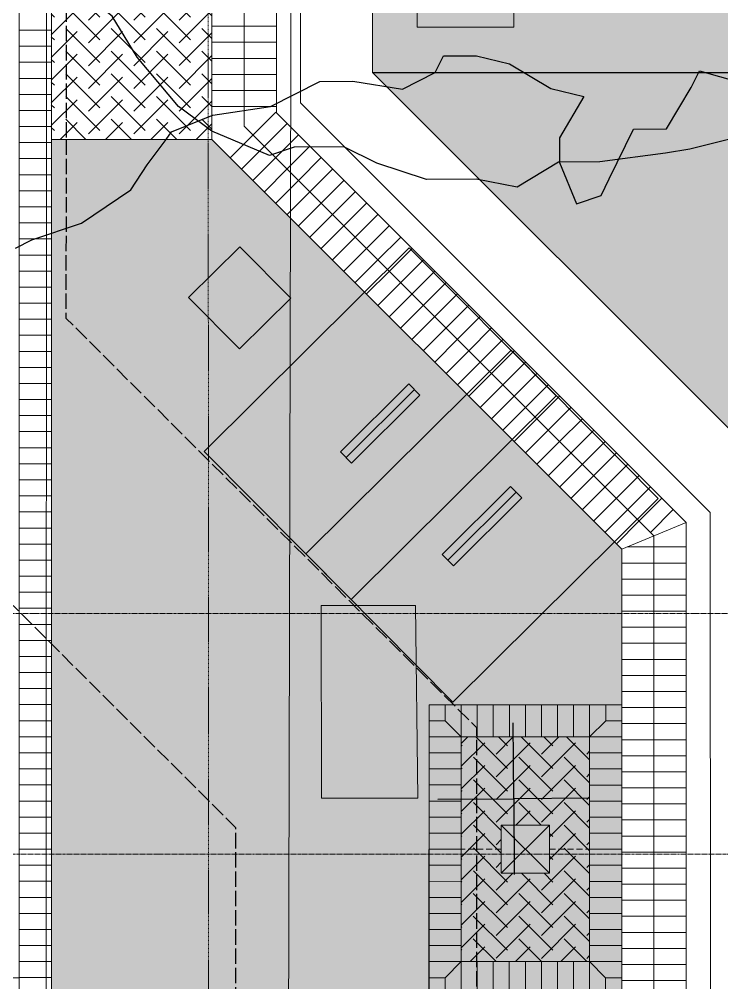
# Model space of a CAD drawing. Header units: inches. Extents: x 3268 to 7018, y 976 to 6708.
# Drawn here: x 6132.7 to 6307.7, y 4751.1 to 4991.1 of the extents above; entities that cross this region are included whole.
import ezdxf

# ---------------------------------------------------------------- set-up
doc = ezdxf.new("R2010")
doc.units = ezdxf.units.IN
doc.header["$MEASUREMENT"] = 0
for name, pattern in [('Double Dash 3_8_', [0.9999999999999999, 0.3749999999999999, -0.125, 0.125, -0.125, 0.125, -0.125]), ('Grid Line 1_2_', [0.8749999999999999, 0.4999999999999999, -0.125, 0.125, -0.125]), ('IMPORT-DASHED4', [2.25, 1.5, -0.7499999999999998]), ('IMPORT-EASEMENT2', [4.799999999999999, 3.839999999999999, -0.9599999999999999])]:
    doc.linetypes.add(name, pattern=pattern)
for name, color, linetype, lineweight in [('0-landscaping', 1, 'Continuous', 25), ('C-ANNO-5FT-PED-ZONE', 130, 'Continuous', 25), ('C-CURB-BACK', 40, 'Continuous', 13), ('C-CURB-FACE', 80, 'Continuous', 13), ('C-CURB-GUTR', 22, 'Continuous', 15), ('C-PRKG-MRKG', 130, 'Continuous', 25), ('C-PROP-LINE', 91, 'Double Dash 3_8_', 9), ('L-DROPOFF STUDIES', 2, 'Continuous', 15), ('L-MASK', 245, 'Continuous', 35), ('L-PVMT-ASPH-HATC', 252, 'Continuous', 15), ('L-PVMT-BRCK-HATC', 252, 'Continuous', 15), ('L-PVMT-BRICK', 20, 'Continuous', 13), ('L-PVMT-CONC-HATC', 252, 'Continuous', 15), ('L-PVMT-HATCH BOUND NPLOT', 45, 'Continuous', 15), ('L-SITE-BIKE', 2, 'Continuous', 15), ('L-SITE-PRKG-METR', 2, 'Continuous', 15), ('L-SITE-STEP', 2, 'Continuous', 15), ('L-SITE-TREE-GRAT', 250, 'Continuous', 13), ('S-GRID', 1, 'Continuous', 9), ('site_dwg', 8, 'Continuous', 9)]:
    doc.layers.add(name, color=color, linetype=linetype, lineweight=lineweight)
doc.layers.add('NPLT', color=200, linetype='Continuous', lineweight=13, plot=False)

# ---------------------------------------------------------------- blocks, each defined once
blk = doc.blocks.new('site_dwg_dec1-V213-Overall Retail Plan Opt 2')
at = {"layer": '0-landscaping', "color": 213, "flags": 128}
for points in [[(-1.140948729643014, 123.2808212633813), (1.822939583018012, 122.5024952453991), (9.809728627377863, 119.1371744186822), (19.60632671145799, 117.8323183823403), (24.38003850845564, 119.114359219408), (29.55046893693133, 120.1995855204974)], [(29.55046893693133, 120.1995855204974), (31.08816798894372, 120.5223345599611), (37.90355989287018, 118.1115698391215)], [(37.90355989287018, 118.1115698391215), (38.04547195947946, 118.0613721970098), (46.15681293431157, 112.7615709075421), (55.0485629457575, 110.4265181416981), (59.16653053265821, 106.8094013281939), (64.43860575007203, 100.3534687985907), (70.36636846736603, 98.79674374690738), (73.2057048479994, 99.95289819289836), (77.3237007924776, 96.33575647164115), (80.53674968142313, 91.68841971690789), (82.96953078790612, 84.07638086805171), (86.18257967602203, 79.42904411461721), (78.56955985297246, 76.99082391922137), (75.85484602591661, 73.9002122233528), (73.38933504524668, 66.94063790206063), (77.3826800768886, 65.25797834102057), (80.22201645907738, 66.41413278581102), (88.7399410672093, 69.88249988785763), (92.85790865705097, 66.26538307328381), (100.4709568346767, 68.70357835635376), (103.3102509482644, 69.85968468856161), (108.7069203667323, 61.4693198216687)], [(-9.471346453594377, 8.319387126080981), (0, 0), (8.319387121136968, 9.471346451995485)], [(9.471346454440207, -8.31938712430201), (0, 0), (-8.319387122217448, -9.471346449256087)]]:
    blk.add_lwpolyline(points, dxfattribs=at)
blk = doc.blocks.new('site_dwg_dec1-V214-Overall Retail Plan Opt 2')
at = {"layer": '0-landscaping', "color": 213, "flags": 128}
for points in [[(-112.2937946572904, -51.01856319714886), (-113.6970061503304, -44.31078655997907), (-113.4150734304346, -33.60813601533072), (-111.9789908119983, -25.74425305179204), (-113.506853218299, -17.10199426285351), (-115.9133105786042, -14.98822401252448)], [(-10.1835256722764, -113.3337794553716), (-17.92108351260822, -113.8374461562212), (-20.26208483139606, -122.7315490584347), (-25.16034856125577, -122.0791094302308), (-30.30784349119812, -117.5576822782367), (-36.02233360214785, -115.9983575564091), (-42.16343954759946, -114.4442553805616), (-45.25193650464217, -111.7313990827841), (-48.85042896145557, -109.1643291017734), (-54.951848246395, -106.0219622391468), (-58.38620603193839, -103.8447490419183), (-67.52711661894834, -97.6406855335931), (-72.67458319323457, -93.11928329096723), (-80.53679194816458, -91.68846783457944), (-84.77933982746934, -86.13684565529717), (-90.95630538298035, -80.71115797022308), (-95.3235041758579, -73.22505363637707), (-97.63163436459915, -67.54749693596123), (-103.8086282820693, -62.12178435343764), (-107.8020155784869, -60.43917290733724), (-112.2763121870246, -51.05522918767405)]]:
    blk.add_lwpolyline(points, dxfattribs=at)
blk = doc.blocks.new('site_dwg_b1-12649367-Overall Retail Plan Opt 2')
at = {"layer": 'L-PVMT-BRCK-HATC', "color": 53}
blk.add_line((0, -7.990953345783054), (0, 0), dxfattribs=at)
blk = doc.blocks.new('site_dwg_b2-12649368-Overall Retail Plan Opt 2')
at = {"layer": 'L-PVMT-BRCK-HATC', "color": 53}
blk.add_line((0, 0), (0, 7.990953347180038), dxfattribs=at)
blk = doc.blocks.new('site_dwg_b2-V239-Overall Retail Plan Opt 2')
at = {"layer": 'L-PVMT-BRCK-HATC', "color": 53}
blk.add_line((0, 0), (0, 7.986834733015607), dxfattribs=at)
blk = doc.blocks.new('site_dwg_b2-V240-Overall Retail Plan Opt 2')
at = {"layer": 'L-PVMT-BRCK-HATC', "color": 53}
blk.add_line((0, 0), (0, 7.986975292402401), dxfattribs=at)
blk = doc.blocks.new('site_dwg_b2-V241-Overall Retail Plan Opt 2')
at = {"layer": 'L-PVMT-BRCK-HATC', "color": 53}
blk.add_line((0, 0), (0, 7.987115851787274), dxfattribs=at)
blk = doc.blocks.new('site_dwg_b2-V242-Overall Retail Plan Opt 2')
at = {"layer": 'L-PVMT-BRCK-HATC', "color": 53}
blk.add_line((0, 0), (0, 7.987256413966987), dxfattribs=at)
blk = doc.blocks.new('site_dwg_b2-V243-Overall Retail Plan Opt 2')
at = {"layer": 'L-PVMT-BRCK-HATC', "color": 53}
blk.add_line((0, 0), (0, 7.987396973440219), dxfattribs=at)
blk = doc.blocks.new('site_dwg_b2-V244-Overall Retail Plan Opt 2')
at = {"layer": 'L-PVMT-BRCK-HATC', "color": 53}
blk.add_line((0, 0), (0, 7.987537532738012), dxfattribs=at)
blk = doc.blocks.new('site_dwg_tree_grate_pvr-V278-Overall Retail Plan Opt 2')
at = {"layer": 'L-MASK', "lineweight": 15}
blk.add_hatch(color=10, dxfattribs=at).paths.add_polyline_path([(36.00000000000272, 3.41060513164848e-12), (36.00000000000272, 48.00000000000272), (-35.99999999999726, 48.00000000000272), (-35.99999999999726, 2.728484105318784e-12)])
at = {"layer": 'L-PVMT-BRCK-HATC'}
h = blk.add_hatch(dxfattribs=at)
h.set_pattern_fill('FP_230', color=53, style=0, pattern_type=2)
h.set_pattern_definition([(135, (-28, 40), (-5.654025822367634, 4.440892098500626e-16), [11.995, -3.998]), (225, (-30.827, 42.827), (-5.654025822367634, -4.440892098500626e-16), [11.995, -3.998])])
h.paths.add_polyline_path([(28.00000000186537, 8.00000000093405), (28.00000000186537, 39.9999999990714), (-28.00000000185991, 39.9999999990714), (-27.99999999627266, 8.00000000093405)])
h.paths.add_polyline_path([(6.000000000002728, 18.00000000000272), (-6.000000005585206, 18.00000000000272), (-5.999999999997271, 30.00000000000272), (6.000000000002728, 30.00000000000272)])
at = {"layer": 'L-PVMT-BRCK-HATC', "color": 53}
for p, q in [((-24, 40.00000000186264), (-24, 47.99999999999999)), ((-19.99999999813735, 40.00000000046565), (-19.99999999813735, 47.99999999999999)), ((-16.00000000186264, 40.00000000046565), (-16.00000000186264, 47.99999999999999)), ((-12, 40.00000000046565), (-12, 47.99999999999999)), ((-7.999999998137354, 39.99999999906867), (-7.999999998137354, 47.99999999999999)), ((-4.000000001862644, 40.00000000046565), (-4.000000001862644, 47.99999999999999)), ((0, 39.99999999906867), (0, 47.99999999999999)), ((4.000000001862644, 40.00000000046565), (4.000000001862644, 47.99999999999999)), ((7.999999998137354, 39.99999999906867), (7.999999998137354, 47.99999999999999)), ((12, 40.00000000186264), (12, 47.99999999999999)), ((15.99999999627471, 39.99999999906867), (15.99999999627471, 47.99999999999999)), ((20.00000000372529, 40.00000000186264), (20.00000000372529, 47.99999999999999)), ((24, 39.99999999906867), (24, 47.99999999999999)), ((31.99999999813735, 44.00000000093132), (28.00000000186264, 40.00000000186264)), ((-28.00000001303851, 36.00000000139698), (-36.00000001117586, 36.00000000139698)), ((28.00000000186264, 35.99999999999999), (35.99999999999999, 35.99999999999999)), ((-28.00000001303851, 31.99999999953434), (-36.00000001117586, 31.99999999953434)), ((27.99999999627471, 32.00000000093132), (35.99999999999999, 32.00000000093132)), ((-28.00000001303851, 28.00000000046566), (-36.00000001117586, 28.00000000046566)), ((28.00000000186264, 28.00000000046566), (35.99999999999999, 28.00000000046566)), ((-28.00000001303851, 24), (-36.00000001117586, 24)), ((27.99999999627471, 24), (35.99999999999999, 24)), ((-28.00000001303851, 20.00000000093132), (-36.00000001117586, 20.00000000093132)), ((28.00000000186264, 20.00000000093132), (35.99999999999999, 20.00000000093132)), ((-28.00000001303851, 16.00000000046566), (-36.00000001117586, 16.00000000046566)), ((27.99999999627471, 15.99999999906868), (35.99999999999999, 15.99999999906868)), ((-28.00000001303851, 12), (-36.0000000167638, 12)), ((28.00000000186264, 12.00000000139698), (35.99999999999999, 12.00000000139698)), ((-24, 8.00000000093132), (-24, 0)), ((-19.99999999813735, 8.00000000093132), (-19.99999999813735, 0)), ((-16.00000000186264, 8.00000000093132), (-16.00000000186264, 0)), ((-12, 8.00000000093132), (-12, 0)), ((-7.999999998137354, 8.00000000093132), (-7.999999998137354, 0)), ((-4.000000001862644, 8.00000000093132), (-4.000000001862644, 0)), ((0, 8.00000000093132), (0, 0)), ((4.000000001862644, 8.00000000093132), (4.000000001862644, 0)), ((7.999999998137354, 8.00000000093132), (7.999999998137354, 0)), ((12, 8.00000000093132), (12, 0)), ((16.00000000186264, 8.00000000093132), (16.00000000186264, 0)), ((20.00000000372529, 8.00000000093132), (20.00000000372529, 0)), ((24, 7.999999999534338), (24, 0)), ((31.99999999254942, 3.999999987892806), (27.99999999068677, 7.999999991152435))]:
    blk.add_line(p, q, dxfattribs=at)
at = {"layer": 'L-PVMT-BRCK-HATC', "color": 53, "flags": 128}
for points in [[(-36.00000001117586, 44.00000000093132), (-32.00000001490115, 44.00000000093132), (-32.00000001490115, 47.99999999999999)], [(35.99999999999999, 40.00000000046565), (28.00000000186264, 40.00000000046565), (28.00000000186264, 48.00000000139698)], [(31.99999999813735, 47.99999999999999), (31.99999999813735, 44.00000000093132), (35.99999999999999, 44.00000000093132)], [(-32.00000001490115, 43.99999999953433), (-28.00000001303851, 40.00000000046565), (-36.00000001117586, 40.00000000046565)], [(35.99999999999999, 7.999999999534338), (28.00000000186264, 7.999999999534338), (28.00000000186264, 39.99999999906867), (-28.00000000186264, 39.99999999906867), (-28.00000000186264, 8.00000000093132), (28.00000000186264, 8.00000000093132), (28.00000000186264, 0)], [(-32.00000000372528, 3.999999987892806), (-28.00000001303851, 8.00000000093132), (-36.00000001117586, 8.00000000093132)], [(-36.00000000558793, 3.999999987892806), (-32.00000000372528, 3.999999987892806), (-32.00000000372528, 0)], [(35.99999998882412, 3.999999985098838), (31.99999999254942, 3.999999985098838), (31.99999999254942, -1.257285475730896e-08)]]:
    blk.add_lwpolyline(points, dxfattribs=at)
for points in [[(-28.00000001303851, 47.99999999999999), (-28.00000001303851, 39.99999999906867)], [(-28.00000000745058, 0), (-28.00000000745058, 8.00000000093132)]]:
    blk.add_lwpolyline(points, close=True, dxfattribs=at)
at = {"layer": 'L-SITE-TREE-GRAT', "color": 253, "linetype": 'IMPORT-DASHED4'}
for p, q in [((0, 30), (0, 47.99999999860301)), ((0, 18), (0, 0))]:
    blk.add_line(p, q, dxfattribs=at)
at = {"layer": 'L-SITE-TREE-GRAT', "color": 253, "linetype": 'IMPORT-DASHED4', "flags": 128}
blk.add_lwpolyline([(35.99999999999999, 0), (35.99999999999999, 47.99999999999999), (-35.99999999999999, 47.99999999999999), (-35.99999999999999, 0)], close=True, dxfattribs=at)
at = {"layer": 'L-SITE-TREE-GRAT', "color": 253, "flags": 128}
for points in [[(-35.99999999999999, 47.99999999999999), (35.99999999999999, 47.99999999999999), (35.99999999999999, 0), (-35.99999999999999, 0)], [(-6.000000005587935, 18), (5.999999999999999, 18), (5.999999999999999, 30), (-5.999999999999999, 30)]]:
    blk.add_lwpolyline(points, close=True, dxfattribs=at)
at = {"layer": 'NPLT', "color": 253}
for p, q in [((5.999999999999999, 30), (-6.000000005587935, 18)), ((-5.999999999999999, 30), (5.999999999999999, 18))]:
    blk.add_line(p, q, dxfattribs=at)
blk = doc.blocks.new('site_dwg_bike-12649374-Overall Retail Plan Opt 2')
at = {"layer": 'L-SITE-BIKE', "color": 53, "flags": 128}
blk.add_lwpolyline([(-24.00000000279396, -1.980000000447035), (0, -1.980000000447035), (0, 1.979999999050051), (-24.00000000279396, 1.979999999050051)], close=True, dxfattribs=at)
at = {"layer": 'NPLT', "color": 253}
blk.add_line((0, 0), (-24, 0), dxfattribs=at)
at = {"layer": 'NPLT', "color": 253, "flags": 128}
blk.add_lwpolyline([(-47.99999999999999, -25.98000000044703), (24.00000000279396, -25.98000000044703), (24.00000000279396, 25.97999999905005), (-48.0000000083819, 25.97999999905005)], close=True, dxfattribs=at)
blk = doc.blocks.new('site_dwg-12440225-Overall Retail Plan Opt 2')
at = {"layer": 'L-PVMT-ASPH-HATC'}
blk.add_hatch(color=10, dxfattribs=at).paths.add_polyline_path([(24341239.66204623, 9817462.389096186), (24341270.5300822, 9817926.662489077), (24341161.8979347, 9817831.585105315), (24341144.5912537, 9817571.013654672)])
at = {"layer": 'L-PVMT-BRCK-HATC'}
h = blk.add_hatch(dxfattribs=at)
h.set_pattern_fill('FP_243', color=53, style=0, pattern_type=2)
h.set_pattern_definition([(221.193, (24341317.041, 9814247.679), (-0.3754035922997248, -5.641549445222338), [11.995, -3.998]), (311.193, (24341314.032, 9814245.046), (-0.375403592299723, -5.641549445222338), [11.995, -3.998])])
h.paths.add_polyline_path([(24341063.62171075, 9817559.73488301), (24341103.54242473, 9817557.079981158), (24341111.79183527, 9817681.123119855), (24341071.87191519, 9817683.789958946)])
h = blk.add_hatch(dxfattribs=at)
h.set_pattern_fill('FP_246', color=53, style=0, pattern_type=2)
h.set_pattern_definition([(41.19300000000002, (24339643.438, 9814490.821), (0.375403592299723, 5.641549445222338), [11.995, -3.998]), (131.193, (24339646.447, 9814493.454), (0.3754035922997256, 5.641549445222338), [11.995, -3.998])])
h.paths.add_polyline_path([(24340944.14260868, 9815161.56902191), (24340946.20790308, 9815192.747086309), (24341054.75702199, 9815287.751801526), (24341063.87239928, 9815424.199854838), (24341015.92996943, 9815427.389928112), (24341020.73005893, 9815499.242452446), (24341068.6233038, 9815496.042956479), (24341085.92457959, 9815756.343615633), (24341038.03025398, 9815759.526984198), (24341042.83057567, 9815831.382984137), (24341090.71518529, 9815828.196758201), (24341094.25579284, 9815881.407237886), (24340999.25292033, 9815989.95425186), (24341037.33064584, 9816562.210287204), (24341145.95890891, 9816657.28427078), (24341149.83738892, 9816715.34122569), (24341101.91933975, 9816718.542378701), (24341106.71858403, 9816790.382251019), (24341154.61183225, 9816787.182754835), (24341172.38615708, 9817054.592693102), (24341124.49183767, 9817057.776154408), (24341129.29215316, 9817129.632061608), (24341177.18540137, 9817126.432565417), (24341191.29366988, 9817337.949903736), (24341143.30704276, 9817341.15563808), (24341148.15635795, 9817412.992162973), (24341196.04622471, 9817409.792895138), (24341198.60298609, 9817448.452610748), (24341103.52900252, 9817557.080873795), (24341063.62171076, 9817559.73488301), (24340904.2315685, 9815164.235268736)])
at = {"layer": 'C-ANNO-5FT-PED-ZONE', "color": 213, "linetype": 'IMPORT-EASEMENT2'}
blk.add_line((24341075.68704794, 9817683.53509007), (24341067.2900173, 9817559.490924602), dxfattribs=at)
at = {"layer": 'C-ANNO-5FT-PED-ZONE', "color": 213, "linetype": 'IMPORT-EASEMENT2', "flags": 128}
for points in [[(24341173.43156312, 9817974.569704888), (24341064.86211379, 9817879.53891328), (24341058.60739409, 9817785.539047208), (24341020.66169335, 9817759.050960105), (24341002.73584636, 9817494.243455587), (24341098.03372912, 9817385.653583419), (24341049.7296923, 9816657.855822798), (24340942.84306337, 9816588.119622858), (24340903.15724013, 9815991.696087312), (24340997.75345884, 9815877.316419568), (24340956.93820208, 9815281.87627089), (24340851.85462972, 9815190.060175546), (24340840.21389879, 9815028.451841284), (24340816.31959692, 9814987.856953233), (24340807.91752753, 9814861.58536387), (24340828.33680849, 9814837.590900285), (24340814.20948071, 9814639.141274119), (24340820.32276781, 9814572.244142456), (24340784.23728234, 9814041.25000657), (24340346.67693986, 9814070.985885575), (24339654.20889217, 9814556.549067944), (24339621.08674325, 9814593.99079329), (24339537.64412129, 9814651.844636435), (24339442.83972673, 9814690.826514924), (24339354.14331621, 9814753.02102556), (24339330.46229357, 9814798.298159737), (24339230.23757831, 9814867.973883716), (24339182.6163684, 9814867.152440649), (24339131.69313189, 9814915.47795062), (24338893.2467398, 9815077.690702066), (24338651.59712844, 9815247.640438044), (24338560.99241732, 9815303.182211477)], [(24341067.2900173, 9817559.490924602), (24341064.28329937, 9817515.0745312), (24341159.55060739, 9817406.519498283), (24341107.61336579, 9816623.980178425), (24341000.72143839, 9816554.24052159), (24340964.61006244, 9816011.536030035), (24341059.25053947, 9815897.102847952), (24341015.10094221, 9815253.019119129), (24340909.92571647, 9815161.122942245), (24340904.94869157, 9815092.026876932)]]:
    blk.add_lwpolyline(points, dxfattribs=at)
at = {"layer": 'C-CURB-BACK', "color": 253, "flags": 128}
blk.add_lwpolyline([(24341161.56121618, 9816649.570815757), (24341215.08926901, 9817454.024098456), (24341120.01528545, 9817562.65236149), (24341138.68005304, 9817843.158241507), (24341247.17391226, 9817938.114591708), (24341266.97051227, 9818235.630360348)], dxfattribs=at)
at = {"layer": 'C-CURB-FACE', "color": 253, "flags": 128}
blk.add_lwpolyline([(24341002.11127121, 9814164.787736772), (24341025.92797948, 9814522.720225098), (24340930.89549913, 9814631.301067997), (24340967.54412166, 9815182.079644024), (24341076.17811927, 9815277.158647047), (24341116.89429274, 9815889.066939488), (24341021.81690816, 9815997.699088382), (24341058.66957467, 9816551.544166595), (24341167.38297264, 9816646.692660913), (24341221.2410353, 9817456.10553909), (24341126.16705172, 9817564.733802143), (24341144.50180949, 9817840.280086655), (24341252.99566881, 9817935.236436944), (24341272.95727364, 9818235.232003246)], dxfattribs=at)
at = {"layer": 'C-CURB-GUTR', "color": 53, "flags": 128}
blk.add_lwpolyline([(24341290.91755772, 9818234.03693194), (24341270.46093816, 9817926.60197239), (24341161.96707873, 9817831.645622002), (24341144.59125368, 9817571.013654312), (24341239.66204259, 9817462.389041374), (24341184.84824198, 9816638.058196282), (24341076.134844, 9816542.909701958), (24341040.272207, 9816003.943410328), (24341135.34959158, 9815895.311261427), (24341093.64338862, 9815268.524182511), (24340985.00939101, 9815173.445179485), (24340949.35079795, 9814637.545389948), (24341044.38327831, 9814528.964547042), (24341020.0715553, 9814163.592665464)], dxfattribs=at)
at = {"layer": 'C-PRKG-MRKG', "color": 213}
blk.add_line((24341144.5913691, 9817571.015388988), (24341246.36631227, 9817564.243318249), dxfattribs=at)
at = {"layer": 'L-DROPOFF STUDIES', "color": 53}
blk.add_line((24341078.53785986, 9817802.208783602), (24341037.69179326, 9817189.785355203), dxfattribs=at)
at = {"layer": 'L-DROPOFF STUDIES', "color": 53, "flags": 128}
blk.add_lwpolyline([(24341116.15068051, 9815919.985633455), (24341021.42858866, 9816028.211836876), (24341056.17758756, 9816555.07340667), (24341164.68955424, 9816650.045605173), (24341195.3515732, 9817114.58860979), (24341100.22175392, 9817224.378951607), (24341136.57196745, 9817751.126198152), (24341245.37830106, 9817846.36822466)], dxfattribs=at)
at = {"layer": 'L-PVMT-BRCK-HATC', "color": 53}
for p, q in [((24341103.52900252, 9817557.080873795), (24341063.62171076, 9817559.73488301)), ((24341212.05787768, 9817457.420478342), (24341206.04473781, 9817452.157638397)), ((24341198.6029861, 9817448.452610977), (24341215.08926901, 9817454.024098454)), ((24341206.60334862, 9817448.471243147), (24341199.96743913, 9817448.913723586)), ((24341206.42399525, 9817444.474319875), (24341198.4507475, 9817445.005973626)), ((24341204.21710089, 9817412.55041491), (24341196.24385314, 9817413.082068661)), ((24341210.73040716, 9817388.062814608), (24341202.75715941, 9817388.594468357)), ((24341202.16595016, 9817380.616125008), (24341194.19270241, 9817381.147778757)), ((24341200.03692755, 9817348.687027575), (24341192.06367981, 9817349.218681324))]:
    blk.add_line(p, q, dxfattribs=at)
at = {"layer": 'L-PVMT-BRCK-HATC', "color": 53, "flags": 128}
blk.add_lwpolyline([(24341063.62171075, 9817559.73488301), (24341103.54242473, 9817557.079981158), (24341111.79183527, 9817681.123119855), (24341071.87191519, 9817683.789958946)], close=True, dxfattribs=at)
for points in [[(24341119.85391153, 9817562.769558199), (24341113.84077166, 9817557.506718254), (24341107.82763179, 9817552.243878305)], [(24341063.62171076, 9817559.73488301), (24340904.2315685, 9815164.235268736)], [(24341038.03025398, 9815759.526984198), (24341042.83057567, 9815831.382984137), (24341090.71518529, 9815828.196758201), (24341094.25579284, 9815881.407237886), (24340999.25292033, 9815989.95425186), (24341037.33064584, 9816562.210287204), (24341145.95890891, 9816657.28427078), (24341149.83738892, 9816715.34122569), (24341101.91933975, 9816718.542378701), (24341106.71858403, 9816790.382251019), (24341154.61183225, 9816787.182754835), (24341172.38615708, 9817054.592693102), (24341124.49183767, 9817057.776154408), (24341129.29215316, 9817129.632061608), (24341177.18540137, 9817126.432565417), (24341191.29366988, 9817337.949903736), (24341143.30704276, 9817341.15563808), (24341148.15635795, 9817412.992162973), (24341196.04622471, 9817409.792895138), (24341198.60298609, 9817448.452610748), (24341103.52900252, 9817557.080873793)]]:
    blk.add_lwpolyline(points, dxfattribs=at)
at = {"layer": 'L-PVMT-BRICK', "color": 253}
blk.add_line((24341103.52900252, 9817557.080873795), (24341111.78277244, 9817681.123725295), dxfattribs=at)
at = {"layer": 'L-PVMT-BRICK', "color": 253, "flags": 128}
for points in [[(24341153.76006254, 9816653.427543262), (24341206.84635285, 9817451.241740623), (24341111.77716961, 9817559.86451897), (24341130.87514355, 9817846.95852519), (24341239.41157033, 9817941.952131514), (24341258.98816379, 9818236.161503151)], [(24341145.95890891, 9816657.28427078), (24341198.60298609, 9817448.45261075), (24341103.52900252, 9817557.080873793)]]:
    blk.add_lwpolyline(points, dxfattribs=at)
at = {"layer": 'L-PVMT-CONC-HATC', "color": 53, "flags": 128}
blk.add_lwpolyline([(24340810.97856645, 9813883.407517424), (24341079.49527819, 9817918.8457369), (24341096.7375669, 9818177.973708384)], dxfattribs=at)
at = {"layer": 'L-PVMT-HATCH BOUND NPLOT', "color": 61, "flags": 128}
for points in [[(24341156.44685647, 9817581.545444798), (24341159.63371323, 9817629.439535707), (24341183.58075869, 9817627.846107325), (24341180.39390193, 9817579.952016415)], [(24341143.8188105, 9817389.96113759), (24341119.87176501, 9817391.554565975), (24341122.93924071, 9817439.45660046), (24341146.41932848, 9817437.894243285)]]:
    blk.add_lwpolyline(points, close=True, dxfattribs=at)
at = {"layer": 'L-SITE-PRKG-METR', "color": 53, "flags": 128}
blk.add_lwpolyline([(24341106.89457665, 9817504.545159489), (24341095.10630818, 9817518.147980032), (24341108.70912873, 9817529.936248492), (24341120.49739718, 9817516.333427949)], close=True, dxfattribs=at)
at = {"layer": 'L-SITE-STEP', "color": 53, "flags": 128}
blk.add_lwpolyline([(24340961.96840837, 9817357.230678355), (24341041.77226597, 9817351.92055641), (24341034.32431679, 9817240.15936719), (24341014.00742226, 9817241.536114784), (24341006.57107511, 9817129.778005067)], dxfattribs=at)
at = {"xscale": 1.500000000000001, "yscale": 1.500000000000001, "zscale": 1.500000000000001, "rotation": 37.81158375857705}
for name, p in [('site_dwg_dec1-V214-Overall Retail Plan Opt 2', (24341189.78101238, 9817722.881935537)), ('site_dwg_dec1-V213-Overall Retail Plan Opt 2', (24341167.63717422, 9817388.222872963))]:
    blk.add_blockref(name, p, dxfattribs=at)
for name, p, rotation in [('site_dwg_b1-12649367-Overall Retail Plan Opt 2', (24341065.4268885, 9817586.87903499), 266.1951923107246), ('site_dwg_b2-V244-Overall Retail Plan Opt 2', (24341113.38199684, 9817584.662986023), 86.19316977666543), ('site_dwg_b1-12649367-Overall Retail Plan Opt 2', (24341113.38199684, 9817584.662986023), 86.19316977666543), ('site_dwg_b1-12649367-Overall Retail Plan Opt 2', (24341065.161458, 9817582.887851374), 266.1951923107246), ('site_dwg_b2-V243-Overall Retail Plan Opt 2', (24341113.11642545, 9817580.67181178), 86.19316977666543), ('site_dwg_b1-12649367-Overall Retail Plan Opt 2', (24341113.11642545, 9817580.67181178), 86.19316977666543), ('site_dwg_b1-12649367-Overall Retail Plan Opt 2', (24341064.8960275, 9817578.89666776), 266.1951923107246), ('site_dwg_b2-V242-Overall Retail Plan Opt 2', (24341112.85085406, 9817576.680637538), 86.19316977666543), ('site_dwg_b1-12649367-Overall Retail Plan Opt 2', (24341064.630597, 9817574.905484144), 266.1951923107246), ('site_dwg_b1-12649367-Overall Retail Plan Opt 2', (24341112.85085406, 9817576.680637538), 86.19316977666543), ('site_dwg_b2-V241-Overall Retail Plan Opt 2', (24341112.58528266, 9817572.689463295), 86.19316977666543), ('site_dwg_b1-12649367-Overall Retail Plan Opt 2', (24341112.58528266, 9817572.689463295), 86.19316977666543), ('site_dwg_b1-12649367-Overall Retail Plan Opt 2', (24341064.36516649, 9817570.91430053), 266.1951923107246), ('site_dwg_b2-V240-Overall Retail Plan Opt 2', (24341112.31971127, 9817568.698289054), 86.19316977666543), ('site_dwg_b1-12649367-Overall Retail Plan Opt 2', (24341112.31971127, 9817568.698289054), 86.19316977666543), ('site_dwg_b1-12649367-Overall Retail Plan Opt 2', (24341064.09973599, 9817566.923116915), 266.1951923107246), ('site_dwg_b2-V239-Overall Retail Plan Opt 2', (24341112.05413988, 9817564.70711481), 86.19316977666543), ('site_dwg_b1-12649367-Overall Retail Plan Opt 2', (24341063.83430548, 9817562.931933299), 266.1951923107246), ('site_dwg_b1-12649367-Overall Retail Plan Opt 2', (24341112.05413988, 9817564.70711481), 86.19316977666543), ('site_dwg_b1-12649367-Overall Retail Plan Opt 2', (24341063.56887498, 9817558.940749684), 266.1951923107246), ('site_dwg_b1-12649367-Overall Retail Plan Opt 2', (24341116.47517069, 9817554.496744543), 131.1931696281906), ('site_dwg_b1-12649367-Overall Retail Plan Opt 2', (24341063.30344448, 9817554.94956607), 266.1951923107246), ('site_dwg_b1-12649367-Overall Retail Plan Opt 2', (24341119.10956973, 9817551.486770833), 131.1931696281906), ('site_dwg_b2-12649368-Overall Retail Plan Opt 2', (24341116.47517069, 9817554.496744543), 131.1931696281906), ('site_dwg_b1-12649367-Overall Retail Plan Opt 2', (24341121.74396876, 9817548.476797123), 131.1931696281906), ('site_dwg_b1-12649367-Overall Retail Plan Opt 2', (24341063.03801398, 9817550.958382456), 266.1951923107246), ('site_dwg_b2-12649368-Overall Retail Plan Opt 2', (24341119.10956973, 9817551.486770833), 131.1931696281906), ('site_dwg_b1-12649367-Overall Retail Plan Opt 2', (24341124.37836779, 9817545.466823412), 131.1931696281906), ('site_dwg_b2-12649368-Overall Retail Plan Opt 2', (24341121.74396876, 9817548.476797123), 131.1931696281906), ('site_dwg_b1-12649367-Overall Retail Plan Opt 2', (24341062.77258347, 9817546.96719884), 266.1951923107246), ('site_dwg_b1-12649367-Overall Retail Plan Opt 2', (24341127.01276683, 9817542.456849702), 131.1931696281906), ('site_dwg_b1-12649367-Overall Retail Plan Opt 2', (24341062.50715297, 9817542.976015225), 266.1951923107246), ('site_dwg_b2-12649368-Overall Retail Plan Opt 2', (24341124.37836779, 9817545.466823412), 131.1931696281906), ('site_dwg_b1-12649367-Overall Retail Plan Opt 2', (24341129.64716586, 9817539.446875991), 131.1931696281906), ('site_dwg_b2-12649368-Overall Retail Plan Opt 2', (24341127.01276683, 9817542.456849702), 131.1931696281906), ('site_dwg_b1-12649367-Overall Retail Plan Opt 2', (24341132.28156489, 9817536.436902283), 131.1931696281906), ('site_dwg_b1-12649367-Overall Retail Plan Opt 2', (24341062.24172247, 9817538.98483161), 266.1951923107246), ('site_dwg_b2-12649368-Overall Retail Plan Opt 2', (24341129.64716586, 9817539.446875991), 131.1931696281906), ('site_dwg_b1-12649367-Overall Retail Plan Opt 2', (24341134.91596393, 9817533.426928572), 131.1931696281906), ('site_dwg_b2-12649368-Overall Retail Plan Opt 2', (24341132.28156489, 9817536.436902283), 131.1931696281906), ('site_dwg_b1-12649367-Overall Retail Plan Opt 2', (24341061.97629197, 9817534.993647994), 266.1951923107246), ('site_dwg_b1-12649367-Overall Retail Plan Opt 2', (24341137.55036296, 9817530.416954862), 131.1931696281906), ('site_dwg_b1-12649367-Overall Retail Plan Opt 2', (24341061.71086146, 9817531.00246438), 266.1951923107246), ('site_dwg_b2-12649368-Overall Retail Plan Opt 2', (24341134.91596393, 9817533.426928572), 131.1931696281906), ('site_dwg_b1-12649367-Overall Retail Plan Opt 2', (24341140.18476199, 9817527.406981152), 131.1931696281906), ('site_dwg_b2-12649368-Overall Retail Plan Opt 2', (24341137.55036296, 9817530.416954862), 131.1931696281906), ('site_dwg_b1-12649367-Overall Retail Plan Opt 2', (24341142.81916102, 9817524.397007441), 131.1931696281906), ('site_dwg_b1-12649367-Overall Retail Plan Opt 2', (24341061.44543096, 9817527.011280764), 266.1951923107246), ('site_dwg_bike-12649374-Overall Retail Plan Opt 2', (24341131.59999846, 9817475.79350262), 220.9808478561982), ('site_dwg_b2-12649368-Overall Retail Plan Opt 2', (24341140.18476199, 9817527.406981152), 131.1931696281906), ('site_dwg_b2-12649368-Overall Retail Plan Opt 2', (24341142.81916102, 9817524.397007441), 131.1931696281906), ('site_dwg_b1-12649367-Overall Retail Plan Opt 2', (24341145.45356005, 9817521.38703373), 131.1931696281906), ('site_dwg_b1-12649367-Overall Retail Plan Opt 2', (24341061.18000046, 9817523.02009715), 266.1951923107246), ('site_dwg_b1-12649367-Overall Retail Plan Opt 2', (24341148.08795909, 9817518.37706002), 131.1931696281906), ('site_dwg_b1-12649367-Overall Retail Plan Opt 2', (24341060.91456996, 9817519.028913535), 266.1951923107246), ('site_dwg_b2-12649368-Overall Retail Plan Opt 2', (24341145.45356005, 9817521.38703373), 131.1931696281906), ('site_dwg_b1-12649367-Overall Retail Plan Opt 2', (24341150.72235812, 9817515.367086312), 131.1931696281906), ('site_dwg_b2-12649368-Overall Retail Plan Opt 2', (24341148.08795909, 9817518.37706002), 131.1931696281906), ('site_dwg_b1-12649367-Overall Retail Plan Opt 2', (24341153.35675715, 9817512.357112601), 131.1931696281906), ('site_dwg_b1-12649367-Overall Retail Plan Opt 2', (24341060.64913945, 9817515.03772992), 266.1951923107246), ('site_dwg_b2-12649368-Overall Retail Plan Opt 2', (24341150.72235812, 9817515.367086312), 131.1931696281906), ('site_dwg_b2-12649368-Overall Retail Plan Opt 2', (24341153.35675715, 9817512.357112601), 131.1931696281906), ('site_dwg_b1-12649367-Overall Retail Plan Opt 2', (24341155.99115619, 9817509.347138891), 131.1931696281906), ('site_dwg_b1-12649367-Overall Retail Plan Opt 2', (24341060.38370895, 9817511.046546306), 266.1951923107246), ('site_dwg_b1-12649367-Overall Retail Plan Opt 2', (24341158.62555522, 9817506.33716518), 131.1931696281906), ('site_dwg_b1-12649367-Overall Retail Plan Opt 2', (24341060.11827845, 9817507.05536269), 266.1951923107246), ('site_dwg_b2-12649368-Overall Retail Plan Opt 2', (24341155.99115619, 9817509.347138891), 131.1931696281906), ('site_dwg_b1-12649367-Overall Retail Plan Opt 2', (24341161.25995425, 9817503.32719147), 131.1931696281906), ('site_dwg_b2-12649368-Overall Retail Plan Opt 2', (24341158.62555522, 9817506.33716518), 131.1931696281906), ('site_dwg_b1-12649367-Overall Retail Plan Opt 2', (24341163.89435329, 9817500.31721776), 131.1931696281906), ('site_dwg_b1-12649367-Overall Retail Plan Opt 2', (24341059.85284794, 9817503.064179076), 266.1951923107246), ('site_dwg_b2-12649368-Overall Retail Plan Opt 2', (24341161.25995425, 9817503.32719147), 131.1931696281906), ('site_dwg_b2-12649368-Overall Retail Plan Opt 2', (24341163.89435329, 9817500.31721776), 131.1931696281906), ('site_dwg_b1-12649367-Overall Retail Plan Opt 2', (24341166.52875232, 9817497.30724405), 131.1931696281906), ('site_dwg_b1-12649367-Overall Retail Plan Opt 2', (24341059.58741744, 9817499.07299546), 266.1951923107246), ('site_dwg_bike-12649374-Overall Retail Plan Opt 2', (24341155.20904026, 9817448.616064463), 220.9808478561982), ('site_dwg_b1-12649367-Overall Retail Plan Opt 2', (24341169.16315135, 9817494.297270339), 131.1931696281906), ('site_dwg_b1-12649367-Overall Retail Plan Opt 2', (24341059.32198694, 9817495.081811845), 266.1951923107246), ('site_dwg_b2-12649368-Overall Retail Plan Opt 2', (24341166.52875232, 9817497.30724405), 131.1931696281906), ('site_dwg_b1-12649367-Overall Retail Plan Opt 2', (24341171.79755038, 9817491.287296629), 131.1931696281906), ('site_dwg_b2-12649368-Overall Retail Plan Opt 2', (24341169.16315135, 9817494.297270339), 131.1931696281906), ('site_dwg_b1-12649367-Overall Retail Plan Opt 2', (24341174.43194942, 9817488.277322918), 131.1931696281906), ('site_dwg_b1-12649367-Overall Retail Plan Opt 2', (24341059.05655643, 9817491.090628231), 266.1951923107246), ('site_dwg_b2-12649368-Overall Retail Plan Opt 2', (24341171.79755038, 9817491.287296629), 131.1931696281906), ('site_dwg_b1-12649367-Overall Retail Plan Opt 2', (24341177.06634845, 9817485.267349208), 131.1931696281906), ('site_dwg_b1-12649367-Overall Retail Plan Opt 2', (24341058.79112593, 9817487.099444615), 266.1951923107246), ('site_dwg_b2-12649368-Overall Retail Plan Opt 2', (24341174.43194942, 9817488.277322918), 131.1931696281906), ('site_dwg_b1-12649367-Overall Retail Plan Opt 2', (24341179.70074748, 9817482.257375497), 131.1931696281906), ('site_dwg_b1-12649367-Overall Retail Plan Opt 2', (24341058.52569543, 9817483.108261), 266.1951923107246), ('site_dwg_b2-12649368-Overall Retail Plan Opt 2', (24341177.06634845, 9817485.267349208), 131.1931696281906), ('site_dwg_b1-12649367-Overall Retail Plan Opt 2', (24341182.33514651, 9817479.247401787), 131.1931696281906), ('site_dwg_b2-12649368-Overall Retail Plan Opt 2', (24341179.70074748, 9817482.257375497), 131.1931696281906), ('site_dwg_b1-12649367-Overall Retail Plan Opt 2', (24341184.96954555, 9817476.237428077), 131.1931696281906), ('site_dwg_b1-12649367-Overall Retail Plan Opt 2', (24341058.26026493, 9817479.117077386), 266.1951923107246), ('site_dwg_b2-12649368-Overall Retail Plan Opt 2', (24341182.33514651, 9817479.247401787), 131.1931696281906), ('site_dwg_b1-12649367-Overall Retail Plan Opt 2', (24341187.60394458, 9817473.227454368), 131.1931696281906), ('site_dwg_b1-12649367-Overall Retail Plan Opt 2', (24341057.99483443, 9817475.125893772), 266.1951923107246), ('site_dwg_b2-12649368-Overall Retail Plan Opt 2', (24341184.96954555, 9817476.237428077), 131.1931696281906), ('site_dwg_b1-12649367-Overall Retail Plan Opt 2', (24341190.23834361, 9817470.217480658), 131.1931696281906), ('site_dwg_b1-12649367-Overall Retail Plan Opt 2', (24341057.72940392, 9817471.134710155), 266.1951923107246), ('site_dwg_b2-12649368-Overall Retail Plan Opt 2', (24341187.60394458, 9817473.227454368), 131.1931696281906), ('site_dwg_b1-12649367-Overall Retail Plan Opt 2', (24341192.87274265, 9817467.207506947), 131.1931696281906), ('site_dwg_b2-12649368-Overall Retail Plan Opt 2', (24341190.23834361, 9817470.217480658), 131.1931696281906), ('site_dwg_b1-12649367-Overall Retail Plan Opt 2', (24341195.50714168, 9817464.197533237), 131.1931696281906), ('site_dwg_b1-12649367-Overall Retail Plan Opt 2', (24341057.46397342, 9817467.143526541), 266.1951923107246), ('site_dwg_b2-12649368-Overall Retail Plan Opt 2', (24341192.87274265, 9817467.207506947), 131.1931696281906), ('site_dwg_b1-12649367-Overall Retail Plan Opt 2', (24341198.14154071, 9817461.187559526), 131.1931696281906), ('site_dwg_b1-12649367-Overall Retail Plan Opt 2', (24341057.19854292, 9817463.152342927), 266.1951923107246), ('site_dwg_b2-12649368-Overall Retail Plan Opt 2', (24341195.50714168, 9817464.197533237), 131.1931696281906), ('site_dwg_b1-12649367-Overall Retail Plan Opt 2', (24341200.77593974, 9817458.177585816), 131.1931696281906), ('site_dwg_b1-12649367-Overall Retail Plan Opt 2', (24341056.93311241, 9817459.16115931), 266.1951923107246), ('site_dwg_b2-12649368-Overall Retail Plan Opt 2', (24341198.14154071, 9817461.187559526), 131.1931696281906), ('site_dwg_b1-12649367-Overall Retail Plan Opt 2', (24341203.41033877, 9817455.167612106), 131.1931696281906), ('site_dwg_b2-12649368-Overall Retail Plan Opt 2', (24341200.77593974, 9817458.177585816), 131.1931696281906), ('site_dwg_b1-12649367-Overall Retail Plan Opt 2', (24341056.66768191, 9817455.169975696), 266.1951923107246), ('site_dwg_b2-12649368-Overall Retail Plan Opt 2', (24341203.41033877, 9817455.167612106), 131.1931696281906), ('site_dwg_b1-12649367-Overall Retail Plan Opt 2', (24341056.40225141, 9817451.17879208), 266.1951923107246), ('site_dwg_b1-12649367-Overall Retail Plan Opt 2', (24341056.1368209, 9817447.187608466), 266.1951923107246), ('site_dwg_b1-12649367-Overall Retail Plan Opt 2', (24341206.69808403, 9817448.464926224), 86.18518180932537), ('site_dwg_b1-12649367-Overall Retail Plan Opt 2', (24341055.8713904, 9817443.196424851), 266.1951923107246), ('site_dwg_b1-12649367-Overall Retail Plan Opt 2', (24341206.43195621, 9817444.473789044), 86.18518180932537), ('site_dwg_b1-12649367-Overall Retail Plan Opt 2', (24341198.18461968, 9817441.014836447), 86.18518180932537), ('site_dwg_b1-12649367-Overall Retail Plan Opt 2', (24341206.16582838, 9817440.482651865), 86.18518180932537), ('site_dwg_b1-12649367-Overall Retail Plan Opt 2', (24341055.6059599, 9817439.205241237), 266.1951923107246), ('site_dwg_b1-12649367-Overall Retail Plan Opt 2', (24341055.3405294, 9817435.214057622), 266.1951923107246), ('site_dwg_b1-12649367-Overall Retail Plan Opt 2', (24341197.91849186, 9817437.023699269), 86.18518180932537), ('site_dwg_b1-12649367-Overall Retail Plan Opt 2', (24341205.89970056, 9817436.491514686), 86.18518180932537), ('site_dwg_b1-12649367-Overall Retail Plan Opt 2', (24341055.07509889, 9817431.222874006), 266.1951923107246), ('site_dwg_b1-12649367-Overall Retail Plan Opt 2', (24341197.65236403, 9817433.03256209), 86.18518180932537), ('site_dwg_b1-12649367-Overall Retail Plan Opt 2', (24341205.63357273, 9817432.500377506), 86.18518180932537), ('site_dwg_b1-12649367-Overall Retail Plan Opt 2', (24341197.38623621, 9817429.04142491), 86.18518180932537), ('site_dwg_b1-12649367-Overall Retail Plan Opt 2', (24341205.36744491, 9817428.509240327), 86.18518180932537), ('site_dwg_b1-12649367-Overall Retail Plan Opt 2', (24341054.80966839, 9817427.231690392), 266.1951923107246), ('site_dwg_b1-12649367-Overall Retail Plan Opt 2', (24341054.54423789, 9817423.240506776), 266.1951923107246), ('site_dwg_b1-12649367-Overall Retail Plan Opt 2', (24341197.12010838, 9817425.050287731), 86.18518180932537), ('site_dwg_b1-12649367-Overall Retail Plan Opt 2', (24341205.10131709, 9817424.518103149), 86.18518180932537), ('site_dwg_b2-12649368-Overall Retail Plan Opt 2', (24341054.27406495, 9817419.249641357), 86.19368400659664), ('site_dwg_b1-12649367-Overall Retail Plan Opt 2', (24341196.85398056, 9817421.059150552), 86.18518180932537), ('site_dwg_b1-12649367-Overall Retail Plan Opt 2', (24341204.83518927, 9817420.52696597), 86.18518180932537), ('site_dwg_b1-12649367-Overall Retail Plan Opt 2', (24341196.58785274, 9817417.068013372), 86.18518180932537), ('site_dwg_b1-12649367-Overall Retail Plan Opt 2', (24341204.56906144, 9817416.535828792), 86.18518180932537), ('site_dwg_b2-12649368-Overall Retail Plan Opt 2', (24341054.00852938, 9817415.258464731), 86.19368400659664), ('site_dwg_b2-12649368-Overall Retail Plan Opt 2', (24341053.74299381, 9817411.267288106), 86.19368400659664), ('site_dwg_tree_grate_pvr-V278-Overall Retail Plan Opt 2', (24341193.64660257, 9817373.872958982), 86.17804898976385), ('site_dwg_b1-12649367-Overall Retail Plan Opt 2', (24341204.30293362, 9817412.544691613), 86.18518180932537), ('site_dwg_b1-12649367-Overall Retail Plan Opt 2', (24341195.97772532, 9817409.090931483), 86.18518180932537), ('site_dwg_b2-12649368-Overall Retail Plan Opt 2', (24341053.47745824, 9817407.276111478), 86.19368400659664), ('site_dwg_b1-12649367-Overall Retail Plan Opt 2', (24341204.03680579, 9817408.553554434), 86.18518180932537), ('site_dwg_b1-12649367-Overall Retail Plan Opt 2', (24341195.71159749, 9817405.099794304), 86.18518180932537), ('site_dwg_b1-12649367-Overall Retail Plan Opt 2', (24341203.77067797, 9817404.562417254), 86.18518180932537), ('site_dwg_b2-12649368-Overall Retail Plan Opt 2', (24341053.21192268, 9817403.284934852), 86.19368400659664), ('site_dwg_b2-12649368-Overall Retail Plan Opt 2', (24341052.94625441, 9817399.293767054), 86.19368400659664), ('site_dwg_b1-12649367-Overall Retail Plan Opt 2', (24341195.44546967, 9817401.108657125), 86.18518180932537), ('site_dwg_b1-12649367-Overall Retail Plan Opt 2', (24341203.50455015, 9817400.571280075), 86.18518180932537), ('site_dwg_b1-12649367-Overall Retail Plan Opt 2', (24341195.17934185, 9817397.117519945), 86.18518180932537), ('site_dwg_b2-12649368-Overall Retail Plan Opt 2', (24341052.68071884, 9817395.302590428), 86.19368400659664), ('site_dwg_b1-12649367-Overall Retail Plan Opt 2', (24341203.23842233, 9817396.580142897), 86.18518180932537), ('site_dwg_b1-12649367-Overall Retail Plan Opt 2', (24341194.91321402, 9817393.126382766), 86.18518180932537), ('site_dwg_b1-12649367-Overall Retail Plan Opt 2', (24341202.9722945, 9817392.589005718), 86.18518180932537), ('site_dwg_b2-12649368-Overall Retail Plan Opt 2', (24341052.41518327, 9817391.311413802), 86.19368400659664), ('site_dwg_b2-12649368-Overall Retail Plan Opt 2', (24341052.1496477, 9817387.320237175), 86.19368400659664), ('site_dwg_b1-12649367-Overall Retail Plan Opt 2', (24341194.6470862, 9817389.135245588), 86.18518180932537), ('site_dwg_b1-12649367-Overall Retail Plan Opt 2', (24341194.38095838, 9817385.144108407), 86.18518180932537), ('site_dwg_b2-12649368-Overall Retail Plan Opt 2', (24341051.88400597, 9817383.329067612), 86.19368400659664), ('site_dwg_b2-12649368-Overall Retail Plan Opt 2', (24341051.88411213, 9817383.32906055), 86.19368400659664), ('site_dwg_b1-12649367-Overall Retail Plan Opt 2', (24341202.49103159, 9817384.603331178), 86.18518180932537), ('site_dwg_b1-12649367-Overall Retail Plan Opt 2', (24341202.22490377, 9817380.612194), 86.18518180932537), ('site_dwg_b2-12649368-Overall Retail Plan Opt 2', (24341051.6184704, 9817379.337890986), 86.19368400659664), ('site_dwg_b2-12649368-Overall Retail Plan Opt 2', (24341051.35293484, 9817375.34671436), 86.19368400659664), ('site_dwg_b1-12649367-Overall Retail Plan Opt 2', (24341193.92657459, 9817377.156641578), 86.18518180932537), ('site_dwg_b1-12649367-Overall Retail Plan Opt 2', (24341201.95877594, 9817376.621056821), 86.18518180932537), ('site_dwg_b1-12649367-Overall Retail Plan Opt 2', (24341193.66044677, 9817373.1655044), 86.18518180932537), ('site_dwg_b2-12649368-Overall Retail Plan Opt 2', (24341051.08739926, 9817371.355537733), 86.19368400659664), ('site_dwg_b1-12649367-Overall Retail Plan Opt 2', (24341201.69264812, 9817372.62991964), 86.18518180932537), ('site_dwg_b1-12649367-Overall Retail Plan Opt 2', (24341193.39431894, 9817369.174367221), 86.18518180932537), ('site_dwg_b1-12649367-Overall Retail Plan Opt 2', (24341201.42652029, 9817368.638782462), 86.18518180932537), ('site_dwg_b2-12649368-Overall Retail Plan Opt 2', (24341050.8218637, 9817367.364361107), 86.19368400659664), ('site_dwg_b2-12649368-Overall Retail Plan Opt 2', (24341050.54170537, 9817363.374157343), 86.19368400659664), ('site_dwg_b1-12649367-Overall Retail Plan Opt 2', (24341193.12819112, 9817365.183230042), 86.18518180932537), ('site_dwg_b1-12649367-Overall Retail Plan Opt 2', (24341201.16039247, 9817364.647645283), 86.18518180932537), ('site_dwg_b1-12649367-Overall Retail Plan Opt 2', (24341192.86206329, 9817361.192092864), 86.18518180932537), ('site_dwg_b2-12649368-Overall Retail Plan Opt 2', (24341050.2761698, 9817359.382980717), 86.19368400659664), ('site_dwg_b1-12649367-Overall Retail Plan Opt 2', (24341200.89426465, 9817360.656508105), 86.18518180932537), ('site_dwg_b1-12649367-Overall Retail Plan Opt 2', (24341192.59593547, 9817357.200955685), 86.18518180932537), ('site_dwg_b1-12649367-Overall Retail Plan Opt 2', (24341200.62813682, 9817356.665370926), 86.18518180932537), ('site_dwg_b2-12649368-Overall Retail Plan Opt 2', (24341050.01063423, 9817355.39180409), 86.19368400659664), ('site_dwg_b2-12649368-Overall Retail Plan Opt 2', (24341049.74509866, 9817351.400627464), 86.19368400659664), ('site_dwg_b1-12649367-Overall Retail Plan Opt 2', (24341192.32980765, 9817353.209818505), 86.18518180932537), ('site_dwg_b1-12649367-Overall Retail Plan Opt 2', (24341200.362009, 9817352.674233748), 86.18518180932537), ('site_dwg_b1-12649367-Overall Retail Plan Opt 2', (24341200.09588118, 9817348.683096569), 86.18518180932537), ('site_dwg_b1-12649367-Overall Retail Plan Opt 2', (24341191.79755198, 9817345.227544146), 86.18518180932537), ('site_dwg_b1-12649367-Overall Retail Plan Opt 2', (24341199.82975335, 9817344.691959389), 86.18518180932537), ('site_dwg_b1-12649367-Overall Retail Plan Opt 2', (24341191.53142416, 9817341.236406967), 86.18518180932537), ('site_dwg_b1-12649367-Overall Retail Plan Opt 2', (24341199.56362553, 9817340.70082221), 86.18518180932537)]:
    blk.add_blockref(name, p, dxfattribs=dict(rotation=rotation))
blk = doc.blocks.new('Family - ___-10568875-Overall Retail Plan Opt 2')
at = {"layer": 'C-PROP-LINE'}
blk.add_line((6180.76803556933, 1586.394121063111), (6179.703012037937, 5353.433970507014), dxfattribs=at)

msp = doc.modelspace()

# ---------------------------------------------------------------- linework, layer by layer
at = {"layer": 'S-GRID', "linetype": 'Grid Line 1_2_'}
for p, q in [((4253.313821700696, 4843.148582565579), (6493.236018851911, 4843.148582565572)), ((6788.078166544347, 4783.148582565572), (4253.313821700696, 4783.148582565579))]:
    msp.add_line(p, q, dxfattribs=at)

# ---------------------------------------------------------------- block references
at = {"layer": 'C-PROP-LINE'}
msp.add_blockref('Family - ___-10568875-Overall Retail Plan Opt 2', (0, 0), dxfattribs=at)
at = {"layer": 'site_dwg', "color": 53, "lineweight": 15, "rotation": 3.810000000000009}
msp.add_blockref('site_dwg-12440225-Overall Retail Plan Opt 2', (-23628768.691637, -11408316.78144797), dxfattribs=at)

doc.saveas('drawing.dxf')
